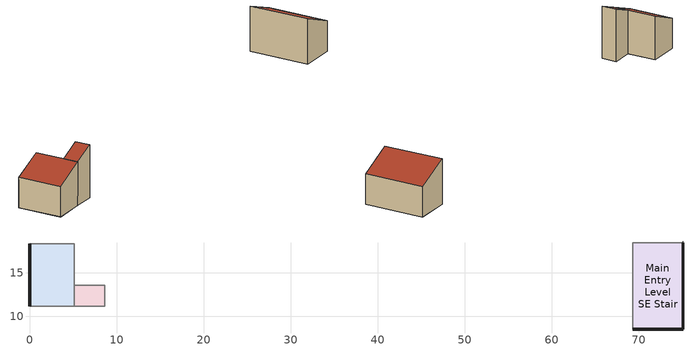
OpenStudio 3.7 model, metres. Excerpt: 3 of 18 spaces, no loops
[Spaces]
Main Entry Level SW Stair
 floor to Field Level SW Stair: 5.12,18.31 5.12,11.13 0,11.13 0,18.31 z1.61
 wall outside: 0,18.31 0,11.13 z1.61:6.53
 wall to Main Entry Level SW Elevator: 5.12,11.13 5.12,13.56 z1.61:8.67
 wall to IndoorPracticeField: 5.12,13.56 5.12,18.31 z1.61:8.67; 5.12,18.31,8.67 5.12,18.31,1.61 0,18.31,1.61 0,18.31,6.53; 5.12,11.13,8.67 0,11.13,6.53 0,11.13,1.61 5.12,11.13,1.61
 roof outside: 5.12,18.31,8.67 0,18.31,6.53 0,11.13,6.53 5.12,11.13,8.67
Main Entry Level SW Elevator
 floor to Field Level SW Elevator: 8.62,13.56 8.62,11.13 5.12,11.13 5.12,13.56 z1.61
 wall to IndoorPracticeField: 8.62,11.13 8.62,13.56 z1.61:10.15; 8.62,11.13,10.15 5.12,11.13,8.67 5.12,11.13,1.61 8.62,11.13,1.61; 8.62,13.56,10.15 8.62,13.56,1.61 5.12,13.56,1.61 5.12,13.56,8.67
 roof outside: 8.62,13.56,10.15 5.12,13.56,8.67 5.12,11.13,8.67 8.62,11.13,10.15
Main Entry Level SE Stair
 floor to Field Level SE Stair: 69.3,18.43 75.08,18.43 75.08,8.53 69.3,8.53 z1.61
 wall outside: 75.08,8.53 75.08,18.43 z1.61:6.53; 69.3,8.53,8.96 69.3,8.53,1.61 75.08,8.53,1.61 75.08,8.53,6.53
 wall to IndoorPracticeField: 69.3,18.43 69.3,8.53 z1.61:8.96; 69.3,18.43,8.96 75.08,18.43,6.53 75.08,18.43,1.61 69.3,18.43,1.61
 roof outside: 69.3,8.53,8.96 75.08,8.53,6.53 75.08,18.43,6.53 69.3,18.43,8.96
[Building]
Building 1: Default Construction Set=90.1-2007 - CZ5
[ClimateZones]
Climate Zone Institution Name 1=ASHRAE; Climate Zone Document Name 1=ANSI/ASHRAE Standard 169; Climate Zone Document Year 1=2006; Climate Zone Value 1=5B; Climate Zone Institution Name 2=CEC; Climate Zone Document Name 2=California Climate Zone Descriptions; Climate Zone Document Year 2=1995
[Site]
Broomfield Jeffco  Boulder   S: Latitude {deg}=40.13; Longitude {deg}=-105.24; Time Zone {hr}=-7; Elevation {m}=1689
[SizingPeriod:DesignDay] Barometric Pressure {Pa}=83011; Sky Clearness=0; Rain Indicator=No; Snow Indicator=No; Day of Month=21; Daylight Saving Time Indicator=No; Dry-Bulb Temperature Range Modifier Type=DefaultMultipliers
Name | Maximum Dry-Bulb Temperature {C} | Daily Dry-Bulb Temperature Range {deltaC} | Wind Speed {m/s} | Wind Direction {deg} | Month | Day Type | Humidity Condition Type | Wetbulb or DewPoint at Maximum Dry-Bulb {C} | Solar Model Indicator | ASHRAE Clear Sky Optical Depth for Beam Irradiance | ASHRAE Clear Sky Optical Depth for Diffuse Irradiance | Enthalpy at Maximum Dry-Bulb {J/kg}
Denver Intl Ap Ann Htg 99.6% Condns DB | -17.4 | 0 | 3.3 | 160 | 12 | WinterDesignDay | Wetbulb | -17.4 | ASHRAEClearSky
Denver Intl Ap Ann Clg .4% Condns WB=>MDB | 27.3 | 15.2 | 4.2 | 80 | 7 | SummerDesignDay | Wetbulb | 18.3 | ASHRAETau | 0.424 | 2.012
Denver Intl Ap Ann Hum_n 99.6% Condns DP=>MCDB | -11.7 | 0 | 3.3 | 160 | 12 | WinterDesignDay | Dewpoint | -21.5 | ASHRAEClearSky
Denver Intl Ap Ann Htg Wind 99.6% Condns WS=>MCDB | 1.8 | 0 | 14.1 | 160 | 12 | WinterDesignDay | Wetbulb | 1.8 | ASHRAEClearSky
Denver Intl Ap Ann Clg .4% Condns Enth=>MDB | 27 | 15.2 | 4.2 | 80 | 7 | SummerDesignDay | Enthalpy |  | ASHRAETau | 0.424 | 2.012 | 58300
Denver Intl Ap Ann Clg .4% Condns DP=>MDB | 19.9 | 15.2 | 4.2 | 80 | 7 | SummerDesignDay | Dewpoint | 16 | ASHRAETau | 0.424 | 2.012
Denver Intl Ap Ann Clg .4% Condns DB=>MWB | 34.6 | 15.2 | 4.2 | 80 | 7 | SummerDesignDay | Wetbulb | 15.7 | ASHRAETau | 0.424 | 2.012
[DefaultConstructionSet]
90.1-2007 - CZ5: Default Exterior Surface Constructions=Default Surface Constructions 19; Default Interior Surface Constructions=Default Surface Constructions 20; Default Ground Contact Surface Constructions=Default Surface Constructions 21; Default Exterior SubSurface Constructions=Default Sub Surface Constructions 13; Default Interior SubSurface Constructions=Default Sub Surface Constructions 14; Interior Partition Construction=Interior Partition
[DefaultSurfaceConstructions]
Name | Floor Construction | Wall Construction | Roof Ceiling Construction
Default Surface Constructions 19 | CU_IPF Proposed Exposed Floor | CU_IPF Proposed Exterior Wall | CU_IPF Proposed Roof
Default Surface Constructions 20 | Interior Floor | Interior Wall | Interior Ceiling
Default Surface Constructions 21 | ExtSlabCarpet 4in ClimateZone 1-8 | ExtSlabCarpet 4in ClimateZone 1-8 | ExtSlabCarpet 4in ClimateZone 1-8
[DefaultSubSurfaceConstructions]
Name | Fixed Window Construction | Operable Window Construction | Door Construction | Skylight Construction
Default Sub Surface Constructions 13 | ASHRAE 90.1-2007 ExtWindow Metal ClimateZone 4-6 | ASHRAE 90.1-2007 ExtWindow Metal Copy ClimateZone 4-6 | Exterior Door | 90.1-2004 Nonres 5B Skylight without Curb
Default Sub Surface Constructions 14 | Interior Window | Interior Window | Interior Door
[Material]
Name | Roughness | Thickness {m} | Conductivity {W/m-K} | Density {kg/m3} | Specific Heat {J/kg-K} | Thermal Absorptance | Solar Absorptance | Visible Absorptance
Clay Roof Tile - Lightweight Concrete - 1 in. - 80 lb/ft3 | MediumRough | 0.0254 | 0.53 | 1281.48 | 840
Sandstone - 3 in. - 120 lb/ft3 | MediumRough | 0.0762 | 1.9 | 1922.22 | 790
Wood Sheathing - 0.5 in. - 35 lb/ft3 | MediumRough | 0.0127 | 0.51974 | 560.646 | 1632.852 | 0.9
Metal Decking | MediumSmooth | 0.001524 | 45.006 | 7680 | 418.4 | 0.9 | 0.7 | 0.3
M11 100mm lightweight concrete | MediumRough | 0.1016 | 0.53 | 1280 | 840 | 0.9 | 0.5 | 0.5
F16 Acoustic tile | MediumSmooth | 0.0191 | 0.06 | 368 | 590 | 0.9 | 0.3 | 0.3
G05 25mm wood | MediumSmooth | 0.0254 | 0.15 | 608 | 1630 | 0.9 | 0.5 | 0.5
G01a 19mm gypsum board | MediumSmooth | 0.019 | 0.16 | 800 | 1090 | 0.9 | 0.4 | 0.4
MAT-CC05 4 HW CONCRETE | Rough | 0.1016 | 1.311 | 2240 | 836.8 | 0.9 | 0.85 | 0.85
F08 Metal surface | Smooth | 0.0008 | 45.28 | 7824 | 500 | 0.9 | 0.7 | 0.7
I01 25mm insulation board | MediumRough | 0.0254 | 0.03 | 43 | 1210 | 0.9 | 0.6 | 0.6
19IN CONCRETE HW | Rough | 0.4826 | 1.311 | 2240 | 836.8 | 0.9 | 0.7 | 0.7
MAT-CC05 3.5 HW CONCRETE | Rough | 0.0889 | 1.311 | 2240 | 836.8 | 0.9 | 0.85 | 0.85
MAT-CC05 3.69 HW CONCRETE | Rough | 0.093726 | 1.311 | 2240 | 836.8 | 0.9 | 0.85 | 0.85
[Construction]
ASHRAE 90.1-2007 ExtWindow Metal ClimateZone 4-6; ASHRAE 90.1-2007 ExtWindow Metal Copy ClimateZone 4-6: Fixed Window 3.12/0.40/0.31
90.1-2004 Nonres 5B Skylight without Curb: Theoretical Glass [146]
Interior Ceiling: M11 100mm lightweight concrete, F05 Ceiling air space resistance, F16 Acoustic tile
Interior Door; Interior Partition: G05 25mm wood
Interior Floor: F16 Acoustic tile, F05 Ceiling air space resistance, M11 100mm lightweight concrete
Interior Wall: G01a 19mm gypsum board, F04 Wall air space resistance, G01a 19mm gypsum board
ExtSlabCarpet 4in ClimateZone 1-8: MAT-CC05 4 HW CONCRETE, CP02 CARPET PAD
Exterior Door: F08 Metal surface, I01 25mm insulation board
Interior Window: Clear 3mm
CU_IPF Proposed Exterior Wall: Sandstone - 3 in. - 120 lb/ft3, MAT-CC05 3.5 HW CONCRETE, Rigid XPS Insulation - 66% Derated - 2.81 in., MAT-CC05 3.69 HW CONCRETE
CU_IPF Proposed Roof: Clay Roof Tile - Lightweight Concrete - 1 in. - 80 lb/ft3, Wood Sheathing - 0.5 in. - 35 lb/ft3, Rigid Polyisocyanurate Insulation - 5 in., Wood Sheathing - 0.5 in. - 35 lb/ft3, Metal Decking
CU_IPF Proposed Exposed Floor: Under Slab Spray Foam R-10, 19IN CONCRETE HW, 1/2IN Drainage Pad, 1 1/2IN Field Turf
[WindowMaterial:SimpleGlazingSystem]
Fixed Window 3.12/0.40/0.31: U-Factor {W/m2-K}=3.12304; Solar Heat Gain Coefficient=0.4; Visible Transmittance=0.31
[Material:AirGap]
Name | Thermal Resistance {m2-K/W}
Rigid Polyisocyanurate Insulation - 5 in. | 5.28331
F05 Ceiling air space resistance | 0.18
F04 Wall air space resistance | 0.15
Rigid XPS Insulation - 66% Derated - 2.81 in. | 1.08308
[WindowMaterial:Glazing] Optical Data Type=SpectralAverage; Thickness {m}=0.003; Infrared Transmittance at Normal Incidence=0
Name | Solar Transmittance at Normal Incidence | Front Side Solar Reflectance at Normal Incidence | Back Side Solar Reflectance at Normal Incidence | Visible Transmittance at Normal Incidence | Front Side Visible Reflectance at Normal Incidence | Back Side Visible Reflectance at Normal Incidence | Front Side Infrared Hemispherical Emissivity | Back Side Infrared Hemispherical Emissivity | Conductivity {W/m-K} | Dirt Correction Factor for Solar and Visible Transmittance | Solar Diffusing
Theoretical Glass [146] | 0.481761 | 0.468239 | 0.468239 | 0.621562 | 0.328438 | 0.328438 | 0.9 | 0.9 | 0.03026
Clear 3mm | 0.837 | 0.075 | 0 | 0.898 | 0.081 | 0 | 0.84 | 0.84 | 0.9 | 1 | No
[Material:NoMass] Thermal Absorptance=0.9
Name | Roughness | Thermal Resistance {m2-K/W} | Solar Absorptance | Visible Absorptance
CP02 CARPET PAD | Smooth | 0.1 | 0.8 | 0.8
1/2IN Drainage Pad | Smooth | 0.264165 | 0.8 | 0.8
1 1/2IN Field Turf | Rough | 0.0880551 | 0.8 | 0.8
Under Slab Spray Foam R-10 | MediumRough | 1.7611 | 0.7 | 0.7
[ThermostatSetpoint:DualSetpoint]
IndoorPracticeField Thermostat: Heating Setpoint Temperature Schedule=CU_IPF Heating Setpoint Schedule; Cooling Setpoint Temperature Schedule=CU_IPF Cooling Setpoint Schedule
[Space] Building Story=IPF Above Ground
Name | Space Type | Thermal Zone
Main Entry Level SW Stair; Main Entry Level SE Stair | 90.1-2007 - CU_IPF - Stair - AHU-1-02-03 | IndoorPracticeField ZN
Main Entry Level SW Elevator |  | SW Elevator ZN
[ThermalZone] Use Ideal Air Loads=No
Name | Thermostat
IndoorPracticeField ZN | IndoorPracticeField Thermostat
SW Elevator ZN
[Sizing:Zone] Zone Cooling Design Supply Air Temperature Input Method=SupplyAirTemperature; Zone Cooling Design Supply Air Temperature {C}=14; Zone Cooling Design Supply Air Temperature Difference {deltaC}=11.11; Zone Heating Design Supply Air Temperature Input Method=SupplyAirTemperature; Zone Heating Design Supply Air Temperature {C}=40; Zone Heating Design Supply Air Temperature Difference {deltaC}=11.11; Zone Cooling Design Supply Air Humidity Ratio {kg-H2O/kg-air}=0.0085; Zone Heating Design Supply Air Humidity Ratio {kg-H2O/kg-air}=0.008; Cooling Design Air Flow Method=DesignDay; Heating Design Air Flow Method=DesignDay; Account for Dedicated Outdoor Air System=No; Dedicated Outdoor Air System Control Strategy=NeutralSupplyAir; Dedicated Outdoor Air Low Setpoint Temperature for Design {C}=Autosize; Dedicated Outdoor Air High Setpoint Temperature for Design {C}=Autosize; Zone Load Sizing Method=Sensible Load Only No Latent Load; Zone Latent Cooling Design Supply Air Humidity Ratio Input Method=HumidityRatioDifference; Zone Cooling Design Supply Air Humidity Ratio Difference {kgWater/kgDryAir}=0.005; Zone Latent Heating Design Supply Air Humidity Ratio Input Method=HumidityRatioDifference; Zone Humidification Design Supply Air Humidity Ratio Difference {kgWater/kgDryAir}=0.005
Parking Level 2B ParkingLot ZN; Parking Level 1B ParkingLot ZN; SW Elevator ZN
[Zone equipment]
Parking Level 2B ParkingLot ZN: Parking Level 2B ParkingLot Exhaust Fan
Parking Level 1B ParkingLot ZN: Parking Level 1B ParkingLot Exhaust Fan
[BuildingStory]
IPF Above Ground
[DefaultScheduleSet]
90.1-2007 - CU_IPF - Stair Schedule Set: Number of People Schedule=CU_IPF Stair Occupancy Schedule; People Activity Level Schedule=CU_IPF Activity Schedule; Lighting Schedule=CU_IPF Stair Lighting Schedule; Electric Equipment Schedule=CU_IPF Stair Equipment Schedule; Gas Equipment Schedule=CU_IPF Stair Equipment Schedule; Infiltration Schedule=CU_IPF Infiltration Schedule
[SpaceType]
90.1-2007 - CU_IPF - Stair - AHU-1-02-03: Default Schedule Set=90.1-2007 - CU_IPF - Stair Schedule Set; Design Specification Outdoor Air Object=90.1-2007 - Office - Stair Ventilation - AHU-1-02-03; Standards Building Type=Office; Standards Space Type=Stair
[Lights]
90.1-2007 - Office - Stair Lights 3: Lights Definition=90.1-2007 - Office - Stair Lights Definition - Proposed; Space or SpaceType=90.1-2007 - CU_IPF - Stair - AHU-1-02-03
[SpaceInfiltration:DesignFlowRate]
90.1-2007 - Office - Stair Infiltration 3: Space or SpaceType=90.1-2007 - CU_IPF - Stair - AHU-1-02-03; Design Flow Rate Calculation Method=Flow/ExteriorArea; Flow per Exterior Surface Area {m3/s-m2}=0.000226568
[DesignSpecification:OutdoorAir]
90.1-2007 - Office - Stair Ventilation - AHU-1-02-03: Outdoor Air Method=Sum; Outdoor Air Flow per Floor Area {m3/s-m2}=0.000171619
[Exterior:Lights:Definition]
CU_IPF Exterior Lights Definition: Design Level {W}=1850
[Exterior:Lights]
CU_IPF Exterior Lights: Exterior Lights Definition=CU_IPF Exterior Lights Definition; Schedule=Exterior Lights 1 Always On Schedule; Control Option=AstronomicalClock
[Lights:Definition]
90.1-2007 - Office - Stair Lights Definition - Proposed: Design Level Calculation Method=Watts/Area; Watts per Space Floor Area {W/m2}=4.09029
[AvailabilityManager:NightCycle]
Availability Manager Night Cycle 1: Applicability Schedule=Always On Discrete; Control Type=CycleOnAny
[EvaporativeCooler:Direct:ResearchSpecial]
Air Loop HVAC AHU-1-02-03_VAV Direct Evaporative Cooler: Availability Schedule=CU_IPF Air Loop HVAC AHU-1-02-03_VAV Direct Evaporative Cooler Schedule; Cooler Design Effectiveness=0.95; Recirculating Water Pump Power Consumption {W}=180; Primary Air Design Flow Rate {m3/s}=Autosize; Drift Loss Fraction=0; Blowdown Concentration Ratio=3; Water Pump Power Sizing Factor {W/(m3/s)}=0.1; Evaporative Operation Minimum Drybulb Temperature=-99; Evaporative Operation Maximum Limit Wetbulb Temperature=99; Evaporative Operation Maximum Limit Drybulb Temperature=99
[Fan:ZoneExhaust] Availability Schedule=CU_IPF Garage HVAC Schedule; Fan Total Efficiency=0.6; Flow Fraction Schedule=Garage Proposed HVAC Schedule; System Availability Manager Coupling Mode=Decoupled
Name | Pressure Rise {Pa} | Maximum Flow Rate {m3/s} | Balanced Exhaust Fraction Schedule
Parking Level 1B ParkingLot Exhaust Fan | 716.49 | 35.3961 | Parking Level 1B ParkingLot Exhaust Fan Balanced Exhaust Fraction Schedule
Parking Level 2B ParkingLot Exhaust Fan | 908.41 | 40.1155 | Parking Level 2B ParkingLot Exhaust Fan Balanced Exhaust Fraction Schedule
[Schedule:Ruleset]
Name | Default Day Schedule | Summer Design Day Schedule | Winter Design Day Schedule
CU_IPF Garage HVAC Schedule | CU_IPF Garage HVAC Schedule OnDays | CU_IPF Garage HVAC Schedule Summer Design Day | CU_IPF Garage HVAC Schedule Winter Design Day
CU_IPF Stair Occupancy Schedule | CU_IPF Stair Occupancy Schedule Weekday | CU_IPF Stair Occupancy Schedule Summer Design Day | CU_IPF Stair Occupancy Schedule Winter Design Day
CU_IPF Stair Lighting Schedule | CU_IPF Stair Lighting Schedule AllDays | CU_IPF Stair Lighting Schedule Summer Design Day | CU_IPF Stair Lighting Schedule Winter Design Day
CU_IPF Stair Equipment Schedule | CU_IPF Stair Equipment Schedule AllDays | CU_IPF Stair Equipment Schedule Summer Design Day | CU_IPF Stair Equipment Schedule Winter Design Day
CU_IPF Infiltration Schedule | CU_IPF Infiltration Schedule Weekdays | CU_IPF Infiltration Schedule Summer Design Day | CU_IPF Infiltration Schedule Winter Design Day
CU_IPF Heating Setpoint Schedule | CU_IPF Heating Setpoint Schedule Weekdays | CU_IPF Heating Setpoint Schedule Summer Design Day | CU_IPF Heating Setpoint Schedule Winter Design Day
CU_IPF Cooling Setpoint Schedule | CU_IPF Cooling Setpoint Schedule Weekdays | CU_IPF Cooling Setpoint Schedule Summer Design Day | CU_IPF Cooling Setpoint Schedule Winter Design Day
CU_IPF Activity Schedule | CU_IPF Activity Schedule AllDays
Garage Proposed HVAC Schedule | Garage Proposed HVAC Schedule Weekdays | Garage Proposed HVAC Schedule Summer Design Day | Garage Proposed HVAC Schedule Winter Design Day
Parking Level 1B ParkingLot Exhaust Fan Balanced Exhaust Fraction Schedule | Parking Level 1B ParkingLot Exhaust Fan Balanced Exhaust Fraction Schedule All Days
Parking Level 2B ParkingLot Exhaust Fan Balanced Exhaust Fraction Schedule | Parking Level 2B ParkingLot Exhaust Fan Balanced Exhaust Fraction Schedule All Days
[Schedule:Day]
CU_IPF Garage HVAC Schedule OnDays; CU_IPF Garage HVAC Schedule Winter Design Day; CU_IPF Garage HVAC Schedule Summer Design Day: 24, 0, 0.5
CU_IPF Stair Occupancy Schedule Weekday: 7, 0, 0, 17, 0, 0.5, 19, 0, 0.3, 24, 0, 0
CU_IPF Stair Occupancy Schedule Winter Design Day; CU_IPF Stair Lighting Schedule Winter Design Day; CU_IPF Stair Equipment Schedule Winter Design Day: 24, 0, 0
CU_IPF Stair Occupancy Schedule Summer Design Day: 7, 0, 0, 22, 0, 1, 24, 0, 0
CU_IPF Stair Occupancy Schedule Weekend: 10, 0, 0, 14, 0, 0.3, 24, 0, 0
CU_IPF Stair Lighting Schedule AllDays; CU_IPF Stair Lighting Schedule Summer Design Day; CU_IPF Stair Equipment Schedule AllDays; CU_IPF Stair Equipment Schedule Summer Design Day; CU_IPF Infiltration Schedule Winter Break; CU_IPF Infiltration Schedule Offseason; Parking Level 1B ParkingLot Exhaust Fan Balanced Exhaust Fraction Schedule All Days; Parking Level 2B ParkingLot Exhaust Fan Balanced Exhaust Fraction Schedule All Days: 24, 0, 1
CU_IPF Infiltration Schedule Weekdays; CU_IPF Infiltration Schedule Winter Design Day; CU_IPF Infiltration Schedule Summer Design Day: 6, 0, 1, 19, 0, 0.25, 24, 0, 1
CU_IPF Infiltration Schedule Weekend: 10, 0, 1, 14, 0, 0.25, 24, 0, 1
CU_IPF Heating Setpoint Schedule Weekdays; CU_IPF Heating Setpoint Schedule Winter Design Day: 6, 0, 15.56, 19, 0, 18.33, 24, 0, 15.56
CU_IPF Heating Setpoint Schedule Summer Design Day; CU_IPF Heating Setpoint Schedule Winter Break; CU_IPF Heating Setpoint Schedule Offseason: 24, 0, 15.56
CU_IPF Heating Setpoint Schedule Weekend: 10, 0, 15.56, 14, 0, 18.33, 24, 0, 15.56
CU_IPF Cooling Setpoint Schedule Weekdays: 6, 0, 29.44, 19, 0, 26.67, 24, 0, 29.44
CU_IPF Cooling Setpoint Schedule Winter Design Day; CU_IPF Cooling Setpoint Schedule Winter Break; CU_IPF Cooling Setpoint Schedule Offseason: 24, 0, 29.44
CU_IPF Cooling Setpoint Schedule Summer Design Day: 24, 0, 26.67
CU_IPF Cooling Setpoint Schedule Weekend: 10, 0, 29.44, 14, 0, 26.67, 24, 0, 29.44
CU_IPF Activity Schedule AllDays: 24, 0, 240
Garage Proposed HVAC Schedule Weekdays; Garage Proposed HVAC Schedule Winter Design Day; Garage Proposed HVAC Schedule Summer Design Day: 6, 0, 0.07, 24, 0, 0.2
Garage Proposed HVAC Schedule Saturday: 8, 0, 0.07, 19, 0, 0.2, 24, 0, 0.07
Garage Proposed HVAC Schedule Sunday: 24, 0, 0.07
[Schedule:Rule] Date Specification Type=DateRange
Name | Schedule Ruleset | Rule Order | Day Schedule | Apply Sunday | Apply Saturday | Start Month | Start Day | End Month | End Day | Apply Monday | Apply Tuesday | Apply Wednesday | Apply Thursday | Apply Friday
CU_IPF Stair Occupancy Schedule Weekend Rule | CU_IPF Stair Occupancy Schedule | 0 | CU_IPF Stair Occupancy Schedule Weekend | Yes | Yes | 1 | 1 | 12 | 31
CU_IPF Infiltration Schedule Weekend Rule | CU_IPF Infiltration Schedule | 2 | CU_IPF Infiltration Schedule Weekend | Yes | Yes | 1 | 1 | 12 | 31
CU_IPF Infiltration Schedule Winter Break Rule | CU_IPF Infiltration Schedule | 1 | CU_IPF Infiltration Schedule Winter Break | Yes | Yes | 12 | 18 | 1 | 11 | Yes | Yes | Yes | Yes | Yes
CU_IPF Infiltration Schedule Offseason Rule | CU_IPF Infiltration Schedule | 0 | CU_IPF Infiltration Schedule Offseason | Yes | Yes | 5 | 1 | 7 | 31 | Yes | Yes | Yes | Yes | Yes
CU_IPF Heating Setpoint Schedule Weekend Rule | CU_IPF Heating Setpoint Schedule | 2 | CU_IPF Heating Setpoint Schedule Weekend | Yes | Yes | 1 | 1 | 12 | 31
CU_IPF Heating Setpoint Schedule Winter Break Rule | CU_IPF Heating Setpoint Schedule | 1 | CU_IPF Heating Setpoint Schedule Winter Break | Yes | Yes | 12 | 18 | 1 | 11 | Yes | Yes | Yes | Yes | Yes
CU_IPF Heating Setpoint Schedule Offseason Rule | CU_IPF Heating Setpoint Schedule | 0 | CU_IPF Heating Setpoint Schedule Offseason | Yes | Yes | 5 | 1 | 7 | 31 | Yes | Yes | Yes | Yes | Yes
CU_IPF Cooling Setpoint Schedule Weekend Rule | CU_IPF Cooling Setpoint Schedule | 2 | CU_IPF Cooling Setpoint Schedule Weekend | Yes | Yes | 1 | 1 | 12 | 31
CU_IPF Cooling Setpoint Schedule Winter Break Rule | CU_IPF Cooling Setpoint Schedule | 1 | CU_IPF Cooling Setpoint Schedule Winter Break | Yes | Yes | 12 | 18 | 1 | 11 | Yes | Yes | Yes | Yes | Yes
CU_IPF Cooling Setpoint Schedule Offseason Rule | CU_IPF Cooling Setpoint Schedule | 0 | CU_IPF Cooling Setpoint Schedule Offseason | Yes | Yes | 5 | 1 | 7 | 31 | Yes | Yes | Yes | Yes | Yes
Garage Proposed HVAC Schedule Saturday Rule | Garage Proposed HVAC Schedule | 1 | Garage Proposed HVAC Schedule Saturday |  | Yes | 1 | 1 | 12 | 31
Garage Proposed HVAC Schedule Sunday Rule | Garage Proposed HVAC Schedule | 0 | Garage Proposed HVAC Schedule Sunday | Yes |  | 1 | 1 | 12 | 31
[Schedule:Constant] Value=1
Exterior Lights 1 Always On Schedule; Always On Discrete; CU_IPF Air Loop HVAC AHU-1-02-03_VAV Direct Evaporative Cooler Schedule
